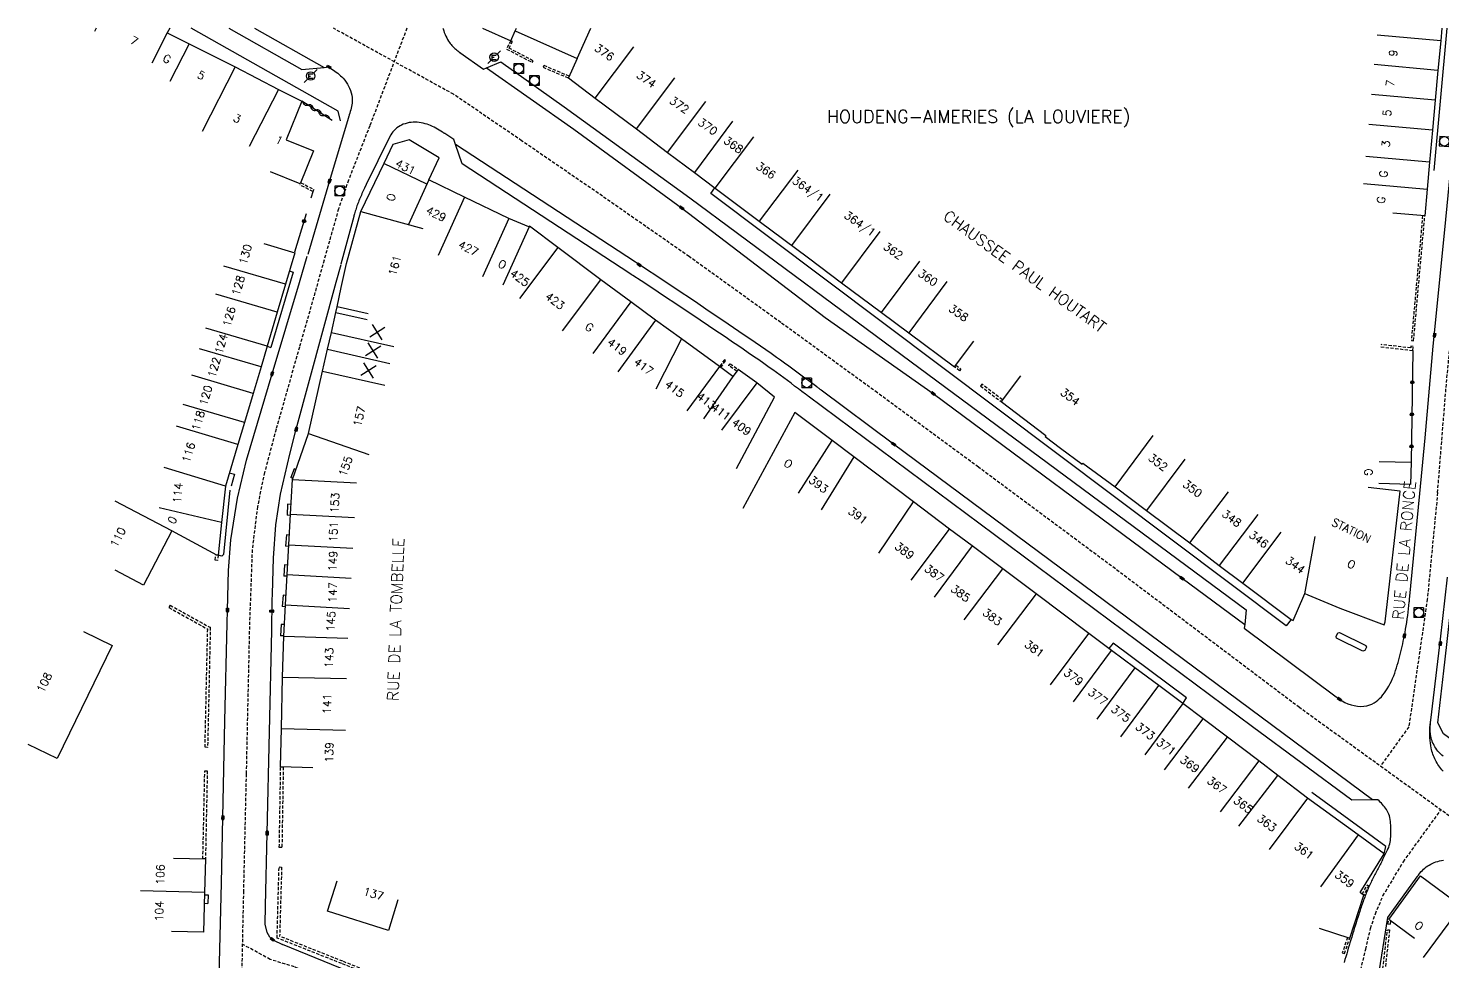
# Model space of a CAD drawing. Header units: millimetres. Extents: x 119599 to 135000, y 124063 to 131000.
# Drawn here: x 134511.5 to 134732.4, y 130854.1 to 131000 of the extents above; entities that cross this region are included whole.
import ezdxf
from ezdxf.enums import TextEntityAlignment as Align

# ---------------------------------------------------------------- set-up
doc = ezdxf.new("R2010")
doc.units = ezdxf.units.MM
doc.linetypes.add('DASHED', pattern=[0.75, 0.5, -0.25])
doc.layers.get('0').update_dxf_attribs({"linetype": 'CONTINUOUS'})
for name, color, linetype in [('W0001', 6, 'DASHED'), ('W0008', 7, 'CONTINUOUS'), ('W0100', 7, 'CONTINUOUS'), ('W0105', 7, 'CONTINUOUS'), ('W0112', 1, 'DASHED'), ('W0310', 3, 'CONTINUOUS'), ('W0322', 7, 'CONTINUOUS'), ('W0400', 7, 'CONTINUOUS'), ('W0420', 7, 'CONTINUOUS'), ('W0471', 7, 'CONTINUOUS'), ('W0980', 7, 'CONTINUOUS'), ('W0984', 7, 'CONTINUOUS'), ('W0989', 7, 'CONTINUOUS'), ('W0991', 7, 'CONTINUOUS'), ('W1102', 7, 'CONTINUOUS')]:
    doc.layers.add(name, color=color, linetype=linetype)
doc.styles.get("Standard").update_dxf_attribs({"font": 'romans.shx', "width": 0.85})

# ---------------------------------------------------------------- blocks, each defined once
blk = doc.blocks.new('T420')
for p, q in [((0.75, 0.75), (-0.75, 0.75)), ((-0.75, 0.75), (-0.75, -0.75)), ((0.75, 0.75), (0.75, -0.75)), ((0.75, -0.75), (-0.75, -0.75))]:
    blk.add_line(p, q)
blk.add_ellipse((0, 0), major_axis=(-0.53, 0.53), ratio=1, start_param=3.926991, end_param=10.210176)
blk = doc.blocks.new('T400')
for p, q in [((-0.15, 0.3), (0.15, 0.3)), ((-0.15, -0.25), (-0.15, 0.3)), ((-0.15, 0.15), (0.15, 0.15)), ((-0.15, 0), (0.15, 0)), ((0.15, 0.3), (0.15, -0.25)), ((-0.15, -0.15), (0.15, -0.15)), ((-0.15, -0.25), (-0.15, -0.3)), ((-0.15, -0.3), (0.15, -0.3)), ((0.15, -0.3), (0.15, -0.25))]:
    blk.add_line(p, q)
blk = doc.blocks.new('t322o')
at = {"color": 0, "linetype": 'Continuous'}
for radius in [0.25, 0.15]:
    blk.add_circle((0, 0), radius, dxfattribs=at)
blk = doc.blocks.new('T471')
for p, q in [((-0.333334, 0.333334), (-0.333334, -0.333334)), ((-0.333334, 0.333334), (0.333334, 0.333334)), ((-0.333334, 0), (0, 0)), ((0.500001, 0.500001), (1.000002, 1.000002)), ((-0.500001, -0.500001), (-1.000002, -1.000002)), ((-0.333334, -0.333334), (0.333334, -0.333334))]:
    blk.add_line(p, q)
blk.add_ellipse((0, 0), major_axis=(0.471405, 0.471405), ratio=1, start_param=5.4977871438, end_param=11.780972451)
blk = doc.blocks.new('t310o')
at = {"color": 0, "linetype": 'Continuous'}
for centre, start, end in [((-0.5, 0.38), 216.8699, 323.1304), ((0.5, -0.37), 36.8699, 143.1303)]:
    blk.add_arc(centre, 0.625, start, end, dxfattribs=at)
blk = doc.blocks.new('t991o')
at = {"color": 0, "linetype": 'Continuous'}
for p, q in [((-1, 1), (1, -1)), ((-1, -1), (1, 1))]:
    blk.add_line(p, q, dxfattribs=at)

msp = doc.modelspace()

# ---------------------------------------------------------------- linework, layer by layer
at = {"layer": 'W0001'}
for points in [[(134570.62, 131000), (134564.83, 130984.77), (134561.5, 130976.27), (134559.95, 130971.77), (134557.66, 130963.71)], [(134875.41, 130770.82), (134869.25, 130775.41), (134815.66, 130815.5), (134770.69, 130848.74), (134740.11, 130872.06), (134710.02, 130893.85), (134681.28, 130915.52), (134659.89, 130931.41), (134644.11, 130943.03), (134629.02, 130954.02), (134614.69, 130964.33), (134600.53, 130974.2), (134588.55, 130982.42), (134577.92, 130989.68), (134559.15, 131000)], [(134557.7, 130963.74), (134553.84, 130950.18), (134550.19, 130937.33), (134548.4, 130930.59), (134547.28, 130925.25), (134546.46, 130918.51), (134546.03, 130906.52), (134545.52, 130883.48), (134545.1, 130865.18), (134544.74, 130848.57)], [(134731.61, 130927.43), (134730, 130910.8), (134727.11, 130890.82), (134722.67, 130884.69)], [(134719.45, 130852.12), (134720.38, 130856.09), (134721.14, 130859.34), (134721.89, 130861.6), (134723.08, 130864.42), (134726.27, 130869.74), (134732.13, 130877.84)], [(134712.06, 130788.62), (134707.9, 130789.67), (134706.07, 130790.02), (134703.61, 130790.91), (134692.37, 130795.53), (134676.29, 130802.2), (134655.49, 130810.85), (134625.38, 130823.32), (134608.76, 130830.25), (134585.55, 130839.9), (134569.9, 130846.4), (134557.8, 130851.39), (134553.08, 130853.31), (134549.27, 130854.48), (134544.92, 130856.87)]]:
    msp.add_lwpolyline(points, dxfattribs=at)
at = {"layer": 'W0001', "flags": 128}
msp.add_lwpolyline([(134731.61, 130927.43), (134732.91, 130943.59), (134738.23, 131000)], dxfattribs=at)
at = {"layer": 'W0008'}
for points in [[(134560.27, 130985.55), (134559.91, 130987.07), (134536.91, 131000)], [(134542.79, 131000), (134554.2, 130993.56), (134557.69, 130993.88)], [(134546.84, 131000), (134557.69, 130993.88), (134558.44, 130993.95), (134558.67, 130993.79), (134558.91, 130993.63), (134559.14, 130993.47), (134559.38, 130993.3), (134559.59, 130993.13), (134559.83, 130992.96), (134560.05, 130992.77), (134560.25, 130992.59), (134560.45, 130992.39), (134560.66, 130992.18), (134560.91, 130991.9), (134561.13, 130991.59), (134561.33, 130991.28), (134561.52, 130990.95), (134561.67, 130990.62), (134561.81, 130990.27), (134561.94, 130989.91), (134562.02, 130989.55), (134562.06, 130989.2), (134562.09, 130988.84), (134562.09, 130988.57), (134562.06, 130988.31), (134562.03, 130988.05), (134561.98, 130987.79), (134561.92, 130987.52), (134561.86, 130987.27), (134561.78, 130987.01), (134561.7, 130986.75), (134561.63, 130986.49), (134561.56, 130986.23), (134561.55, 130986.2), (134561.53, 130986.16), (134561.52, 130986.13), (134561.52, 130986.09), (134561.5, 130986.06), (134561.48, 130986.02), (134561.48, 130985.99), (134561.47, 130985.95), (134561.47, 130985.92), (134561.45, 130985.88), (134558.55, 130976.15), (134555.13, 130964.67)], [(134576.26, 131000), (134576.28, 130999.92), (134576.38, 130999.62), (134576.47, 130999.34), (134576.58, 130999.05), (134576.7, 130998.77), (134576.84, 130998.5), (134576.98, 130998.23), (134577.14, 130997.98), (134577.27, 130997.8), (134577.39, 130997.63), (134577.52, 130997.47), (134577.66, 130997.3), (134577.8, 130997.15), (134577.94, 130997), (134578.09, 130996.85), (134578.25, 130996.72), (134578.41, 130996.58), (134578.58, 130996.45), (134578.61, 130996.43), (134578.64, 130996.41), (134578.67, 130996.38), (134578.7, 130996.36), (134578.73, 130996.34), (134578.77, 130996.31), (134578.8, 130996.29), (134578.84, 130996.27), (134578.88, 130996.24), (134578.91, 130996.22), (134578.91, 130996.22), (134582.58, 130993.63), (134583.05, 130993.81), (134596.69, 130984.24), (134613.53, 130971.92), (134635.95, 130954.81), (134652.83, 130942.91), (134691.69, 130914.06), (134701.48, 130906.84), (134701.42, 130906.23), (134715.77, 130895.52), (134715.81, 130895.48), (134715.86, 130895.45), (134715.92, 130895.41), (134715.97, 130895.37), (134716.02, 130895.33), (134716.06, 130895.29), (134716.13, 130895.25), (134716.17, 130895.22), (134716.22, 130895.18), (134716.28, 130895.14), (134716.28, 130895.14), (134716.69, 130894.88), (134717.14, 130894.64), (134717.61, 130894.44), (134718.09, 130894.27), (134718.59, 130894.15), (134719.09, 130894.06), (134719.59, 130894.03), (134720.08, 130894.05), (134720.56, 130894.12), (134721.03, 130894.25), (134721.36, 130894.39), (134721.69, 130894.57), (134722, 130894.77), (134722.28, 130895.01), (134722.56, 130895.27), (134722.83, 130895.54), (134723.08, 130895.84), (134723.33, 130896.14), (134723.55, 130896.46), (134723.75, 130896.78), (134723.98, 130897.18), (134724.2, 130897.58), (134724.39, 130897.98), (134724.58, 130898.39), (134724.75, 130898.8), (134724.91, 130899.22), (134725.05, 130899.63), (134725.19, 130900.05), (134725.31, 130900.48), (134725.44, 130900.91), (134725.44, 130900.91), (134725.55, 130901.31), (134725.66, 130901.73), (134725.77, 130902.14), (134725.88, 130902.56), (134725.97, 130902.98), (134726.06, 130903.39), (134726.16, 130903.81), (134726.25, 130904.23), (134726.33, 130904.66), (134726.42, 130905.07), (134726.52, 130905.59), (134726.61, 130906.12), (134726.7, 130906.64), (134726.78, 130907.16), (134726.86, 130907.69), (134726.94, 130908.21), (134727.02, 130908.73), (134727.08, 130909.26), (134727.14, 130909.79), (134727.19, 130910.31), (134727.19, 130910.36), (134727.2, 130910.4), (134727.2, 130910.45), (134727.2, 130910.49), (134727.2, 130910.53), (134727.22, 130910.58), (134727.22, 130910.62), (134727.22, 130910.66), (134727.23, 130910.71), (134727.23, 130910.75), (134728.84, 130927.32)], [(134728.84, 130927.32), (134729.67, 130935.98), (134730.93, 130950.3), (134732.72, 130968.49), (134735.33, 130995.35), (134735.75, 131000)], [(134583.05, 130993.81), (134585.28, 130994.73), (134595.2, 130987.71), (134614.8, 130973.48), (134637.16, 130956.96), (134701.7, 130909.1), (134701.48, 130906.84)], [(134723.02, 130870.06), (134723.78, 130871.59), (134723.78, 130871.59), (134723.78, 130871.61), (134723.8, 130871.62), (134723.8, 130871.64), (134723.81, 130871.66), (134723.81, 130871.66), (134723.83, 130871.68), (134723.83, 130871.7), (134723.84, 130871.71), (134723.84, 130871.73), (134723.86, 130871.74), (134723.86, 130871.74), (134723.97, 130872), (134724.06, 130872.27), (134724.14, 130872.53), (134724.19, 130872.8), (134724.23, 130873.09), (134724.27, 130873.37), (134724.3, 130873.66), (134724.31, 130873.95), (134724.31, 130874.23), (134724.33, 130874.53), (134724.33, 130874.84), (134724.31, 130875.15), (134724.31, 130875.45), (134724.28, 130875.77), (134724.25, 130876.06), (134724.2, 130876.36), (134724.16, 130876.65), (134724.08, 130876.94), (134723.98, 130877.21), (134723.86, 130877.48), (134723.75, 130877.7), (134723.63, 130877.91), (134723.48, 130878.11), (134723.33, 130878.31), (134723.17, 130878.5), (134723, 130878.7), (134722.83, 130878.88), (134722.64, 130879.07), (134722.47, 130879.25), (134722.28, 130879.44), (134721.42, 130879.42), (134646.64, 130935.02), (134635.34, 130943.44), (134635.27, 130943.49), (134635.2, 130943.54), (134635.13, 130943.59), (134635.06, 130943.64), (134635, 130943.7), (134634.92, 130943.74), (134634.86, 130943.8), (134634.8, 130943.84), (134634.72, 130943.9), (134634.66, 130943.95), (134634.66, 130943.95), (134634.03, 130944.41), (134633.41, 130944.88), (134632.78, 130945.34), (134632.14, 130945.8), (134631.52, 130946.27), (134630.89, 130946.73), (134630.27, 130947.2), (134629.63, 130947.66), (134629, 130948.11), (134628.36, 130948.56), (134627.53, 130949.16), (134626.69, 130949.74), (134625.86, 130950.32), (134625.02, 130950.91), (134624.17, 130951.48), (134623.33, 130952.05), (134622.48, 130952.62), (134621.64, 130953.2), (134620.8, 130953.77), (134619.95, 130954.34), (134618.64, 130955.22), (134617.34, 130956.09), (134616.05, 130956.98), (134614.75, 130957.85), (134613.44, 130958.73), (134612.14, 130959.59), (134610.83, 130960.47), (134609.53, 130961.34), (134608.22, 130962.2), (134606.91, 130963.06), (134606.86, 130963.1), (134606.8, 130963.13), (134606.75, 130963.17), (134606.69, 130963.21), (134606.63, 130963.25), (134606.58, 130963.28), (134606.52, 130963.32), (134606.47, 130963.36), (134606.41, 130963.39), (134606.34, 130963.43), (134578.23, 130981.82), (134577.94, 130982.63), (134576.55, 130983.54), (134576.52, 130983.56), (134576.47, 130983.59), (134576.44, 130983.61), (134576.41, 130983.63), (134576.36, 130983.66), (134576.33, 130983.68), (134576.3, 130983.7), (134576.25, 130983.73), (134576.22, 130983.76), (134576.17, 130983.78), (134576.17, 130983.78), (134575.92, 130983.94), (134575.67, 130984.09), (134575.41, 130984.25), (134575.14, 130984.39), (134574.88, 130984.53), (134574.61, 130984.66), (134574.33, 130984.79), (134574.05, 130984.9), (134573.77, 130985), (134573.48, 130985.09), (134573.17, 130985.16), (134572.86, 130985.23), (134572.55, 130985.28), (134572.23, 130985.31), (134571.92, 130985.32), (134571.59, 130985.32), (134571.28, 130985.29), (134570.97, 130985.25), (134570.66, 130985.18), (134570.34, 130985.09), (134570.34, 130985.09), (134570.06, 130984.99), (134569.8, 130984.88), (134569.55, 130984.74), (134569.3, 130984.59), (134569.05, 130984.42), (134568.83, 130984.24), (134568.63, 130984.04), (134568.42, 130983.83), (134568.25, 130983.6), (134568.11, 130983.36), (134568.09, 130983.32), (134568.06, 130983.28), (134568.05, 130983.24), (134568.03, 130983.2), (134568, 130983.16), (134567.98, 130983.12), (134567.97, 130983.08), (134567.95, 130983.04), (134567.92, 130983), (134567.91, 130982.96), (134564.27, 130975.57), (134564.25, 130975.54), (134564.23, 130975.51), (134564.22, 130975.48), (134564.2, 130975.45), (134564.19, 130975.41), (134564.17, 130975.38), (134564.16, 130975.34), (134564.14, 130975.31), (134564.13, 130975.28), (134564.11, 130975.25), (134564.11, 130975.25), (134564, 130975.03), (134563.91, 130974.81), (134563.8, 130974.59), (134563.7, 130974.38), (134563.61, 130974.16), (134563.52, 130973.94), (134563.42, 130973.72), (134563.33, 130973.49), (134563.23, 130973.27), (134563.14, 130973.05), (134563.14, 130973.05), (134563.06, 130972.84), (134562.98, 130972.64), (134562.91, 130972.44), (134562.83, 130972.23), (134562.77, 130972.02), (134562.69, 130971.82), (134562.63, 130971.61), (134562.56, 130971.41), (134562.5, 130971.2), (134562.44, 130970.98), (134562.42, 130970.95), (134562.41, 130970.91), (134562.41, 130970.88), (134562.39, 130970.84), (134562.38, 130970.8), (134562.38, 130970.77), (134562.36, 130970.73), (134562.36, 130970.69), (134562.34, 130970.65), (134562.33, 130970.61), (134560.3, 130963.13)], [(134721.42, 130879.42), (134718.2, 130879.36), (134702.69, 130890.85), (134633.3, 130942.53), (134633.25, 130942.56), (134633.22, 130942.59), (134633.17, 130942.62), (134633.14, 130942.66), (134633.09, 130942.69), (134633.05, 130942.71), (134633.02, 130942.74), (134632.97, 130942.77), (134632.94, 130942.8), (134632.89, 130942.84), (134632.89, 130942.84), (134632.33, 130943.26), (134631.77, 130943.67), (134631.19, 130944.09), (134630.63, 130944.52), (134630.06, 130944.94), (134629.48, 130945.35), (134628.92, 130945.77), (134628.34, 130946.19), (134627.78, 130946.6), (134627.2, 130947.01), (134626.39, 130947.59), (134625.58, 130948.16), (134624.77, 130948.73), (134623.95, 130949.29), (134623.14, 130949.85), (134622.33, 130950.41), (134621.5, 130950.97), (134620.69, 130951.52), (134619.86, 130952.08), (134619.03, 130952.63), (134617.73, 130953.52), (134616.42, 130954.4), (134615.11, 130955.27), (134613.8, 130956.15), (134612.5, 130957.02), (134611.19, 130957.9), (134609.88, 130958.77), (134608.55, 130959.64), (134607.23, 130960.51), (134605.92, 130961.37), (134605.88, 130961.4), (134605.83, 130961.43), (134605.78, 130961.46), (134605.73, 130961.49), (134605.69, 130961.52), (134605.64, 130961.55), (134605.59, 130961.59), (134605.55, 130961.62), (134605.5, 130961.64), (134605.45, 130961.67), (134579.28, 130978.81), (134578.23, 130981.82)], [(134708.75, 130907.59), (134707.94, 130906.61), (134618.08, 130974.19), (134618.73, 130975.06)], [(134539.92, 130790.88), (134540.39, 130811.69), (134540.89, 130832.62), (134541.26, 130849.85), (134541.66, 130866.4), (134541.9, 130876.65), (134542.19, 130891.77), (134542.56, 130907), (134542.61, 130909.09), (134542.78, 130915.24), (134543.15, 130920.07), (134544.16, 130926.59), (134545.57, 130932.48), (134549.58, 130946.01), (134553.83, 130960.26), (134555.06, 130964.38)], [(134551.23, 130856.79), (134549.84, 130857.42), (134549.6, 130857.62), (134549.24, 130857.95), (134548.79, 130858.7), (134548.51, 130859.97), (134548.52, 130862.86), (134548.8, 130874.21), (134549.51, 130905.89), (134549.57, 130910.6), (134549.61, 130911.62), (134549.79, 130917.21), (134550.18, 130922.38), (134550.9, 130927.21), (134552.32, 130933.45), (134553.35, 130937.33), (134559.58, 130960.34), (134560.34, 130963.1)], [(134732.47, 130883.9), (134732.28, 130884.09), (134732.11, 130884.3), (134731.95, 130884.51), (134731.8, 130884.73), (134731.66, 130884.95), (134731.52, 130885.17), (134731.52, 130885.17), (134731.39, 130885.39), (134731.27, 130885.62), (134731.16, 130885.84), (134731.06, 130886.07), (134730.97, 130886.3), (134730.89, 130886.55), (134730.81, 130886.78), (134730.73, 130887.02), (134730.67, 130887.27), (134730.61, 130887.52), (134730.55, 130887.91), (134730.48, 130888.3), (134730.44, 130888.7), (134730.41, 130889.11), (134730.39, 130889.51), (134730.39, 130889.91), (134730.41, 130890.31), (134730.42, 130890.72), (134730.45, 130891.12), (134730.5, 130891.52), (134730.5, 130891.52), (134730.5, 130891.55), (134730.52, 130891.59), (134730.52, 130891.62), (134730.52, 130891.66), (134730.52, 130891.7), (134730.53, 130891.73), (134730.53, 130891.77), (134730.53, 130891.8), (134730.55, 130891.84), (134730.55, 130891.88), (134732.09, 130904.55), (134733.16, 130914.2)], [(134719.92, 130902.66), (134715.81, 130904.7), (134715.77, 130904.96), (134716.02, 130905.51), (134716.27, 130905.6), (134720.41, 130903.56), (134720.52, 130903.28), (134720.23, 130902.74), (134719.92, 130902.66)], [(134691.83, 130894.48), (134692.39, 130895.36), (134680.94, 130903.93), (134680.28, 130903.06)], [(134732.47, 130886.23), (134732.25, 130886.42), (134732.05, 130886.62), (134731.86, 130886.82), (134731.67, 130887.03), (134731.48, 130887.26), (134731.33, 130887.48), (134731.33, 130887.48), (134731.19, 130887.7), (134731.06, 130887.92), (134730.95, 130888.15), (134730.84, 130888.38), (134730.77, 130888.62), (134730.67, 130888.87), (134730.61, 130889.11), (134730.56, 130889.36), (134730.52, 130889.61), (134730.48, 130889.86), (134730.47, 130890.03), (134730.47, 130890.2), (134730.45, 130890.36), (134730.45, 130890.52), (134730.45, 130890.69), (134730.47, 130890.85), (134730.47, 130891.02), (134730.48, 130891.19), (134730.48, 130891.35), (134730.5, 130891.52)], [(134723.28, 130870.97), (134723.53, 130872.11), (134711.95, 130880.55)], [(134723.02, 130870.06), (134722.94, 130869.91), (134722.92, 130869.89), (134722.83, 130869.7), (134722.72, 130869.49), (134722.63, 130869.3), (134722.52, 130869.1), (134722.42, 130868.91), (134722.31, 130868.71), (134722.22, 130868.52), (134722.11, 130868.32), (134722.02, 130868.12), (134721.91, 130867.92), (134721.81, 130867.73), (134721.7, 130867.53), (134721.61, 130867.34), (134721.5, 130867.13), (134721.41, 130866.94), (134721.31, 130866.74), (134721.22, 130866.54), (134721.13, 130866.34), (134721.03, 130866.14), (134720.94, 130865.94), (134720.84, 130865.73), (134720.75, 130865.51), (134720.66, 130865.29), (134720.56, 130865.07), (134720.47, 130864.85), (134720.39, 130864.63), (134720.3, 130864.41), (134720.22, 130864.19), (134720.14, 130863.97), (134720.05, 130863.74), (134719.97, 130863.52), (134719.89, 130863.3), (134719.81, 130863.08), (134719.73, 130862.85), (134719.66, 130862.63), (134719.59, 130862.41), (134719.52, 130862.18), (134719.44, 130861.95), (134719.36, 130861.73), (134719.3, 130861.51), (134719.14, 130861.06), (134719, 130860.62), (134718.88, 130860.19), (134718.73, 130859.75), (134718.59, 130859.3), (134718.45, 130858.87), (134718.33, 130858.42), (134718.19, 130857.98), (134718.06, 130857.54), (134717.92, 130857.1), (134717.8, 130856.66), (134717.66, 130856.22), (134717.53, 130855.77), (134717.41, 130855.34), (134717.27, 130854.89), (134717.14, 130854.45), (134717.02, 130854.01)], [(134722.35, 130851.53), (134723.84, 130861.01), (134728.42, 130867.4), (134728.45, 130867.44), (134728.47, 130867.48), (134728.5, 130867.52), (134728.53, 130867.55), (134728.55, 130867.59), (134728.58, 130867.62), (134728.61, 130867.66), (134728.64, 130867.7), (134728.66, 130867.73), (134728.69, 130867.77), (134728.69, 130867.77), (134728.86, 130867.98), (134729.03, 130868.2), (134729.23, 130868.39), (134729.42, 130868.58), (134729.63, 130868.76), (134729.84, 130868.93), (134730.06, 130869.09), (134730.3, 130869.23), (134730.53, 130869.37), (134730.78, 130869.49), (134731.06, 130869.62), (134731.34, 130869.72), (134731.63, 130869.81), (134731.92, 130869.88), (134732.22, 130869.95), (134732.52, 130869.98)], [(134562.8, 130852.07), (134551.21, 130856.81)]]:
    msp.add_lwpolyline(points, dxfattribs=at)
at = {"layer": 'W0008', "flags": 128}
msp.add_lwpolyline([(134733.03, 131000), (134731.03, 130977.78)], dxfattribs=at)
at = {"layer": 'W0100'}
for points in [[(134522.08, 131000), (134521.81, 130999.48)], [(134533.58, 131000), (134533.2, 130999.28), (134536.63, 130997.55), (134543.78, 130993.95), (134550.58, 130990.43), (134554.22, 130988.62), (134551.79, 130982.55), (134556.03, 130980.86), (134553.98, 130975.7), (134549.33, 130977.55)], [(134582.41, 131000), (134586.84, 130998.06), (134587.55, 130999.62), (134597.23, 130995.27), (134595.86, 130992.23), (134600.05, 130989.09), (134606.47, 130984.29), (134611.33, 130980.58), (134615.53, 130977.47), (134618.8, 130975.02), (134625.67, 130969.85), (134633.33, 130964.11), (134638.52, 130960.23), (134644.78, 130955.57), (134649.02, 130952.42), (134656.17, 130947.09), (134659.16, 130951.09)], [(134622.12, 130931.18), (134628.02, 130942.37), (134625.27, 130944.57), (134622.36, 130946.7), (134621.56, 130945.59), (134619.47, 130947.13), (134613.5, 130951.45), (134609.48, 130954.36), (134605.61, 130957.23), (134600.92, 130960.7), (134594.2, 130965.75), (134589.78, 130969.1), (134589.69, 130968.96), (134586.56, 130970.27), (134579.64, 130973.62), (134574.03, 130976.34), (134575.69, 130979.77), (134570.97, 130982.56), (134568.45, 130981.85), (134567.05, 130978.86), (134563.39, 130971.33)], [(134564.59, 130955.37), (134559.71, 130956.45), (134560.38, 130959.49), (134561.21, 130963.23), (134563.45, 130971.37)], [(134548.3, 130966.34), (134553.1, 130964.93), (134551.64, 130959.99), (134550.34, 130955.62), (134548.79, 130950.32), (134547.84, 130947.09), (134546.59, 130942.92), (134545.26, 130938.4), (134544.21, 130934.93), (134542.27, 130928.46), (134541.67, 130922.79), (134541.15, 130917.66), (134540.94, 130917.67), (134533.91, 130921.46), (134529.49, 130912.99), (134525.06, 130915.3)], [(134555.91, 130884.45), (134550.91, 130884.56), (134551.04, 130890.55), (134551.21, 130898.59), (134551.41, 130904.99), (134551.67, 130909.88), (134551.94, 130914.62), (134552.2, 130919.29), (134552.46, 130924.06), (134552.75, 130929.51), (134555.26, 130936.68), (134557.42, 130946.4), (134558.23, 130949.85), (134558.83, 130952.48), (134559.52, 130955.6), (134564.4, 130954.51)], [(134666.44, 130945.66), (134663.42, 130941.66), (134670.44, 130936.36), (134670.3, 130936.19), (134672.69, 130934.38), (134676.08, 130931.9), (134676.2, 130932.05), (134681.23, 130928.34), (134686.13, 130924.66), (134692.89, 130919.59), (134697.47, 130916.06), (134701.19, 130913.27), (134708.75, 130907.59), (134709.06, 130907.44), (134710.72, 130911.28), (134710.86, 130911.65), (134711.34, 130911.45), (134716.33, 130909.38), (134723.25, 130906.77), (134723.42, 130907.23), (134725.75, 130927.68), (134720.78, 130928.25)], [(134713.13, 130859.37), (134717.88, 130857.79), (134720.11, 130864.53), (134719.83, 130864.7), (134719.5, 130864.92), (134723.27, 130870.97), (134719.2, 130873.94), (134711.31, 130879.68), (134706.67, 130883.25), (134703.69, 130885.52), (134698.78, 130889.2), (134695.02, 130892.09), (134691.83, 130894.48), (134688.05, 130897.29), (134684.34, 130900.04), (134680.7, 130902.74), (134677.13, 130905.41), (134668.91, 130911.62), (134663.69, 130915.54), (134658.94, 130919.11), (134655.39, 130921.73), (134649.77, 130926.02), (134640.45, 130933.05), (134637.03, 130935.59), (134631.23, 130939.94), (134623.09, 130924.96)], [(134755.59, 130901.48), (134760.47, 130900.32), (134754.53, 130875.21), (134752.47, 130874.8), (134749.27, 130877.27), (134745.84, 130879.77), (134742.05, 130882.61), (134737.28, 130886.26), (134732.52, 130889.76), (134731.66, 130891.46), (134732.61, 130899.59), (134733.06, 130903.7), (134734.16, 130913.49), (134734.81, 130919.76), (134735.34, 130924.35), (134740.31, 130923.77)], [(134520.1, 130905.71), (134524.59, 130903.52), (134515.99, 130885.87), (134511.49, 130888.06)], [(134534.17, 130870.32), (134539.17, 130870.18), (134539.02, 130864.93), (134538.86, 130858.74), (134533.86, 130858.87)], [(134728, 130857.77), (134723.97, 130860.72), (134728.95, 130867.53), (134735.34, 130862.81), (134747.28, 130854.02), (134752.2, 130850.5), (134755.09, 130848.35), (134760.11, 130844.7), (134765.73, 130840.7), (134769.77, 130837.81), (134776.59, 130832.93), (134773.69, 130828.86)], [(134569.23, 130863.78), (134567.73, 130859.01), (134558.23, 130862), (134559.74, 130866.77)]]:
    msp.add_lwpolyline(points, dxfattribs=at)
at = {"layer": 'W0100', "flags": 128}
for points in [[(134732.27, 131000), (134732.11, 130998.05), (134731.66, 130993.38), (134731.24, 130988.77), (134730.83, 130984.08), (134730.37, 130979.06), (134729.98, 130974.84), (134729.62, 130970.7), (134724.64, 130971.13)], [(134722.5, 130932.3), (134727.5, 130932.17), (134727.4, 130928.7), (134722.41, 130928.84)]]:
    msp.add_lwpolyline(points, dxfattribs=at)
at = {"layer": 'W0105'}
for p, q in [((134552.88, 130961.88), (134549.38, 130950.13)), ((134552.25, 130962.07), (134552.88, 130961.88)), ((134559.52, 130955.6), (134559.71, 130956.45)), ((134548.79, 130950.3), (134549.38, 130950.13)), ((134542.89, 130930.55), (134543.72, 130930.31)), ((134543.72, 130930.31), (134543.16, 130928.45)), ((134553, 130931.16), (134552.48, 130929.79)), ((134552.8, 130929.66), (134552.48, 130929.79)), ((134553.29, 130931.05), (134553, 130931.16)), ((134552, 130925.62), (134551.93, 130923.89)), ((134552.54, 130925.6), (134552, 130925.62)), ((134552.45, 130923.87), (134551.93, 130923.89)), ((134551.8, 130920.82), (134551.65, 130919.09)), ((134552.28, 130920.78), (134551.8, 130920.82)), ((134552.19, 130919.04), (134551.65, 130919.09)), ((134541.7, 130917.49), (134541.15, 130917.66)), ((134551.51, 130916.14), (134551.42, 130914.4)), ((134552.03, 130916.11), (134551.51, 130916.14)), ((134551.93, 130914.37), (134551.42, 130914.4)), ((134551.28, 130911.39), (134551.13, 130909.65)), ((134551.76, 130911.35), (134551.28, 130911.39)), ((134551.66, 130909.6), (134551.13, 130909.65)), ((134550.97, 130906.83), (134550.9, 130905.05)), ((134551.42, 130905.03), (134550.9, 130905.05)), ((134551.51, 130906.81), (134550.97, 130906.83)), ((134538.98, 130863.25), (134539.52, 130863.24)), ((134539.01, 130864.58), (134539.57, 130864.57)), ((134539.57, 130864.57), (134539.52, 130863.24))]:
    msp.add_line(p, q, dxfattribs=at)
msp.add_lwpolyline([(134542.98, 130927.82), (134542, 130917.77), (134541.7, 130917.49)], dxfattribs=at)
at = {"layer": 'W0112'}
for p, q in [((134541.06, 130916.85), (134540.66, 130916.9)), ((134541.16, 130917.67), (134541.06, 130916.85)), ((134533.65, 130909.82), (134533.46, 130909.47)), ((134533.46, 130909.47), (134539.51, 130906.11)), ((134539.92, 130906.41), (134539.5, 130887.62)), ((134539.45, 130883.96), (134539.16, 130870.18)), ((134550.7, 130871.99), (134550.91, 130884.56)), ((134550.91, 130884.56), (134551.31, 130884.55)), ((134539.16, 130870.18), (134538.76, 130870.19)), ((134550.35, 130857.81), (134550.66, 130868.93)), ((134550.66, 130868.93), (134551.06, 130868.92)), ((134551.06, 130868.92), (134550.75, 130858.11))]:
    msp.add_line(p, q, dxfattribs=at)
for points in [[(134586.84, 130998.06), (134586.2, 130996.75), (134590.2, 130994.66), (134590.34, 130994.92), (134586.61, 130996.88), (134587.11, 130997.93), (134586.84, 130998.06)], [(134595.98, 130992.51), (134592, 130994.19), (134591.89, 130993.91), (134595.86, 130992.23)], [(134554.06, 130975.86), (134556.11, 130974.8), (134555.95, 130974.48), (134553.89, 130975.55)], [(134729.27, 130970.73), (134727.51, 130951.19), (134727.86, 130951.16), (134729.62, 130970.7)], [(134722.76, 130950.21), (134727.73, 130949.66), (134727.8, 130950.29), (134727.45, 130950.33), (134727.42, 130950.05), (134722.8, 130950.56)], [(134619.66, 130947), (134620.44, 130948.08), (134620.23, 130948.21), (134619.47, 130947.13)], [(134622.16, 130946.41), (134620.91, 130947.28), (134621.11, 130947.57), (134622.36, 130946.7)], [(134656.39, 130947.36), (134657.16, 130946.75), (134656.94, 130946.48), (134656.17, 130947.09)], [(134663.63, 130941.94), (134660.44, 130944.37), (134660.23, 130944.09), (134663.42, 130941.66)], [(134540.66, 130916.9), (134540.76, 130917.72), (134541.16, 130917.67)], [(134533.65, 130909.82), (134539.75, 130906.44), (134539.92, 130906.41)], [(134539.5, 130887.62), (134539.1, 130887.63), (134539.51, 130906.07)], [(134538.76, 130870.19), (134539.06, 130883.97), (134539.45, 130883.96)], [(134551.31, 130884.55), (134551.11, 130871.99), (134550.7, 130871.99)], [(134719.83, 130864.7), (134720.61, 130866.12), (134720.83, 130866.01), (134720.11, 130864.53)], [(134724.28, 130860.48), (134724.2, 130859.92), (134723.86, 130859.98), (134723.97, 130860.72)], [(134723.77, 130859.12), (134724.11, 130859.09), (134723.23, 130851.48), (134722.89, 130851.52), (134723.77, 130859.12)], [(134591.44, 130844.92), (134590.21, 130842.01), (134582.03, 130845.23), (134571.45, 130849.4), (134560.45, 130853.83), (134550.38, 130857.83)], [(134591.07, 130845.07), (134590, 130842.52), (134582.18, 130845.6), (134571.6, 130849.77), (134560.6, 130854.2), (134550.75, 130858.11)], [(134717.53, 130857.9), (134716.73, 130855.52), (134717.06, 130855.41), (134717.88, 130857.79)]]:
    msp.add_lwpolyline(points, dxfattribs=at)
at = {"layer": 'W0310'}
msp.add_lwpolyline([(134558.97, 130985.58), (134554.22, 130988.62)], dxfattribs=at)
at = {"layer": 'W0322'}
for points in [[(134555.67, 130973.48), (134556.03, 130974.64)], [(134553.13, 130965.08), (134554.92, 130971.05)], [(134727.73, 130949.66), (134727.5, 130932.17)]]:
    msp.add_lwpolyline(points, dxfattribs=at)
at = {"layer": 'W1102'}
for p, q in [((134636.68, 130974.06), (134630.71, 130966.07)), ((134563.45, 130971.37), (134573.09, 130968.71)), ((134551.64, 130959.99), (134542.05, 130962.82)), ((134550.34, 130955.62), (134540.76, 130958.46)), ((134548.79, 130950.32), (134539.2, 130953.13)), ((134558.83, 130952.48), (134568.58, 130950.27)), ((134547.84, 130947.09), (134538.25, 130949.92)), ((134558.23, 130949.85), (134567.97, 130947.59)), ((134546.59, 130942.92), (134537.01, 130945.8)), ((134557.42, 130946.4), (134567.19, 130944.22)), ((134545.26, 130938.4), (134535.66, 130941.21)), ((134544.21, 130934.93), (134534.64, 130937.82)), ((134555.26, 130936.68), (134564.7, 130933.38)), ((134542.27, 130928.46), (134532.69, 130931.34)), ((134552.75, 130929.51), (134562.74, 130928.97)), ((134533.91, 130921.46), (134525.04, 130926.08)), ((134541.67, 130922.79), (134531.95, 130925.07)), ((134552.46, 130924.06), (134562.44, 130923.53)), ((134552.2, 130919.29), (134562.19, 130918.74)), ((134551.94, 130914.62), (134561.93, 130914.04)), ((134551.67, 130909.88), (134561.66, 130909.35)), ((134551.41, 130904.99), (134561.41, 130904.68)), ((134551.21, 130898.59), (134561.21, 130898.38)), ((134551.04, 130890.55), (134561.04, 130890.33)), ((134539.02, 130864.93), (134529.02, 130865.21))]:
    msp.add_line(p, q, dxfattribs=at)
for points in [[(134587.55, 130999.62), (134587.72, 131000)], [(134597.23, 130995.27), (134599.36, 131000)], [(134533.2, 130999.28), (134530.79, 130994.53)], [(134536.63, 130997.55), (134533.59, 130991.68)], [(134600.05, 130989.09), (134606.05, 130997.09)], [(134543.78, 130993.95), (134538.64, 130983.87)], [(134606.47, 130984.29), (134612.5, 130992.27)], [(134550.58, 130990.43), (134545.97, 130981.55)], [(134611.33, 130980.58), (134617.34, 130988.57)], [(134621.5, 130985.48), (134615.53, 130977.47)], [(134618.8, 130975.02), (134624.8, 130983.02)], [(134573.72, 130975.66), (134567.05, 130978.86)], [(134631.67, 130977.85), (134625.67, 130969.85)], [(134574.03, 130976.34), (134570.86, 130969.33)], [(134579.64, 130973.62), (134575.53, 130964.51)], [(134586.56, 130970.27), (134582.44, 130961.16)], [(134589.72, 130968.95), (134585.59, 130959.83)], [(134644.48, 130968.24), (134638.52, 130960.23)], [(134594.2, 130965.75), (134588.19, 130957.77)], [(134644.78, 130955.57), (134650.75, 130963.59)], [(134594.94, 130952.7), (134600.92, 130960.7)], [(134654.98, 130960.44), (134649.02, 130952.42)], [(134605.61, 130957.23), (134599.66, 130949.2)], [(134609.48, 130954.36), (134603.58, 130946.3)], [(134613.5, 130951.45), (134609.52, 130943.58)], [(134619.47, 130947.13), (134614.36, 130940.19)], [(134621.56, 130945.59), (134616.96, 130938.94)], [(134625.27, 130944.57), (134619.78, 130937.17)], [(134681.23, 130928.34), (134687.2, 130936.35)], [(134631.79, 130927.36), (134637.03, 130935.59)], [(134640.45, 130933.05), (134635.32, 130924.73)], [(134692.13, 130932.66), (134686.13, 130924.66)], [(134692.89, 130919.59), (134698.94, 130927.55)], [(134644.33, 130917.99), (134649.77, 130926.02)], [(134703.53, 130924.02), (134697.47, 130916.06)], [(134649.39, 130913.73), (134655.39, 130921.73)], [(134701.19, 130913.27), (134707.2, 130921.27)], [(134710.87, 130911.64), (134712.48, 130920.56)], [(134658.94, 130919.11), (134652.97, 130911.09)], [(134657.67, 130907.55), (134663.69, 130915.54)], [(134668.91, 130911.62), (134662.89, 130903.63)], [(134671.13, 130897.41), (134677.13, 130905.41)], [(134674.73, 130894.73), (134680.7, 130902.74)], [(134684.34, 130900.04), (134678.38, 130892.01)], [(134682.11, 130889.25), (134688.05, 130897.29)], [(134691.83, 130894.48), (134685.86, 130886.47)], [(134688.97, 130884.13), (134695.02, 130892.09)], [(134692.73, 130881.23), (134698.78, 130889.2)], [(134703.69, 130885.52), (134697.66, 130877.55)], [(134700.59, 130875.31), (134706.67, 130883.25)], [(134711.31, 130879.68), (134705.31, 130871.67)], [(134719.2, 130873.94), (134713.31, 130865.85)], [(134729.41, 130854.77), (134735.34, 130862.81)]]:
    msp.add_lwpolyline(points, dxfattribs=at)
at = {"layer": 'W1102', "flags": 128}
for points in [[(134732.11, 130998.05), (134722.15, 130998.93)], [(134731.66, 130993.38), (134721.71, 130994.32)], [(134731.24, 130988.77), (134721.28, 130989.67)], [(134730.83, 130984.08), (134720.87, 130984.97)], [(134730.37, 130979.06), (134720.41, 130979.98)], [(134720.02, 130975.73), (134729.98, 130974.84)]]:
    msp.add_lwpolyline(points, dxfattribs=at)

# ---------------------------------------------------------------- block references
at = {"layer": 'W0310', "rotation": 147.3217509892775}
for p in [(134555.18, 130988.01), (134556.44, 130987.2), (134557.71, 130986.39)]:
    msp.add_blockref('t310o', p, dxfattribs=at)
at = {"layer": 'W0322'}
for p, rotation in [((134554.57, 130969.87), 73.24564226957986), ((134727.66, 130944.66), 269.2460564122195), ((134727.6, 130939.66), 269.2460564122195), ((134727.53, 130934.66), 269.2460564122195)]:
    msp.add_blockref('t322o', p, dxfattribs=dict(at, rotation=rotation))
at = {"layer": 'W0400'}
for p, rotation in [((134558.44, 130993.95), 61.20183404845923), ((134558.54, 130976.15), 341.0597917121218), ((134613.53, 130971.92), 235.1013664520554), ((134606.91, 130963.06), 55.10136645209337), ((134731.13, 130952.02), 353.4740761376618), ((134549.58, 130946.01), 343.4781865318013), ((134652.83, 130942.91), 233.6418378202896), ((134553.35, 130937.33), 165.0918876418115), ((134646.65, 130935.01), 53.64183782033376), ((134691.69, 130914.06), 232.9758734039665), ((134542.61, 130909.09), 358.7787410895442), ((134549.54, 130908.9), 90), ((134726.42, 130905.07), 351.7696572005713), ((134732.04, 130903.83), 175.4578115006802), ((134716.28, 130895.14), 234.094011112384), ((134541.9, 130876.65), 358.639971785163), ((134548.8, 130874.21), 178.5796528937443), ((134549.6, 130857.62), 230.4599626474167)]:
    msp.add_blockref('T400', p, dxfattribs=dict(at, rotation=rotation))
at = {"layer": 'W0420'}
for p in [(134588.09, 130993.7), (134590.55, 130991.82), (134560.13, 130974.57), (134633.08, 130944.58), (134728.67, 130908.66)]:
    msp.add_blockref('T420', p, dxfattribs=at)
at = {"layer": 'W0420', "rotation": 85.99882943220904}
msp.add_blockref('T420', (134732.67, 130982.33), dxfattribs=at)
at = {"layer": 'W0471'}
for p in [(134584.25, 130995.47), (134555.59, 130992.54)]:
    msp.add_blockref('T471', p, dxfattribs=at)
at = {"layer": 'W0991'}
for p, rotation in [((134566.01, 130952.52), 77.41774197031827), ((134565.35, 130949.62), 77.20304234434553), ((134564.64, 130946.54), 76.93393077809999)]:
    msp.add_blockref('t991o', p, dxfattribs=dict(at, rotation=rotation))

# ---------------------------------------------------------------- texts
at = {"layer": 'W0980'}
msp.add_text('HOUDENG-AIMERIES (LA LOUVIERE)', height=2, dxfattribs=at).set_placement((134659.92, 130986.08), align=Align.MIDDLE)
at = {"layer": 'W0984'}
for s, rotation, p in [('STATION', 334, (134718.15, 130921.51)), ('137', 344.0155, (134565.42, 130864.75))]:
    msp.add_text(s, height=1.25, rotation=rotation, dxfattribs=at).set_placement(p, align=Align.MIDDLE)
at = {"layer": 'W0989'}
for s, rotation, p in [('CHAUSSEE PAUL HOUTART', 324, (134667.13, 130962)), ('RUE DE LA RONCE', 85, (134726.38, 130918.43)), ('RUE DE LA TOMBELLE', 87.9666, (134568.87, 130907.6))]:
    msp.add_text(s, height=1.75, rotation=rotation, dxfattribs=at).set_placement(p, align=Align.MIDDLE)
at = {"layer": 'W0991'}
for s, rotation, p in [('7', 333, (134528.03, 130998.03)), ('376', 325, (134601.47, 130996.24)), ('G', 333, (134533.15, 130995.23)), ('9', 84.24, (134724.68, 130996.13)), ('5', 333, (134538.51, 130992.66)), ('374', 325, (134608.02, 130992.02)), ('7', 84.24, (134724.2, 130991.4)), ('372', 325, (134613.19, 130988.01)), ('3', 333, (134544.13, 130985.9)), ('5', 84.24, (134723.73, 130986.77)), ('370', 325, (134617.62, 130984.63)), ('1', 333, (134550.68, 130982.52)), ('368', 325, (134621.64, 130981.78)), ('3', 84.24, (134723.54, 130981.95)), ('431', 334, (134570.42, 130978.3)), ('366', 325, (134626.71, 130977.77)), ('G', 84.24, (134723.16, 130977.22)), ('O', 75, (134568.15, 130973.57)), ('G', 84.24, (134722.78, 130973.16)), ('429', 334, (134575.2, 130970.98)), ('427', 334, (134580.24, 130965.63)), ('130', 74.5384, (134545.4, 130964.67)), ('161', 74.583, (134568.73, 130962.93)), ('O', 334, (134585.52, 130963.1)), ('128', 73.469, (134544.28, 130959.8)), ('425', 323, (134588.27, 130960.99)), ('423', 323, (134593.76, 130957.4)), ('126', 73.7098, (134542.85, 130954.94)), ('358', 325, (134656.8, 130955.5)), ('G', 323, (134599.14, 130953.28)), ('124', 73.5257, (134541.6, 130950.69)), ('419', 323, (134603.47, 130950.22)), ('122', 73.2958, (134540.51, 130947.02)), ('417', 323, (134607.59, 130947.16)), ('415', 323, (134612.45, 130943.67)), ('120', 73.6534, (134539.21, 130942.63)), ('413', 323, (134617.41, 130941.77)), ('354', 323, (134674.22, 130942.41)), ('118', 73.1629, (134538.03, 130938.69)), ('157', 77.4528, (134563.19, 130939.35)), ('411', 323, (134619.69, 130940.08)), ('409', 323, (134622.9, 130937.69)), ('116', 73.2631, (134536.53, 130933.71)), ('352', 323, (134687.95, 130932.17)), ('155', 70.6978, (134561.05, 130931.55)), ('O', 323, (134630.19, 130931.96)), ('393', 323, (134634.91, 130928.71)), ('350', 323, (134693.34, 130928.05)), ('G', 271.8, (134720.8, 130930.63)), ('114', 84.0054, (134534.84, 130927.38)), ('153', 86.8954, (134559.38, 130925.83)), ('391', 323, (134641.07, 130923.83)), ('348', 323, (134699.46, 130923.41)), ('0', 62.4599, (134533.99, 130923.14)), ('151', 86.9396, (134559.15, 130921.32)), ('110', 62.4599, (134525.5, 130920.46)), ('346', 323, (134703.69, 130920.13)), ('149', 86.8565, (134559.07, 130916.74)), ('389', 323, (134648.35, 130918.34)), ('387', 323, (134653, 130914.85)), ('344', 323, (134709.39, 130916.12)), ('O', 334, (134718.15, 130916.23)), ('147', 87.9812, (134559.03, 130911.82)), ('385', 323, (134657.12, 130911.69)), ('383', 323, (134662.08, 130907.99)), ('145', 86.9542, (134558.76, 130907.33)), ('143', 88.2089, (134558.47, 130901.62)), ('381', 323, (134668.63, 130903.03)), ('108', 64.0102, (134514, 130897.76)), ('379', 323, (134674.75, 130898.6)), ('377', 323, (134678.55, 130895.54)), ('141', 88.7997, (134558.15, 130894.42)), ('375', 323, (134682.14, 130892.9)), ('373', 323, (134685.95, 130890.15)), ('139', 88.7997, (134558.49, 130886.85)), ('371', 323, (134689.22, 130887.72)), ('369', 323, (134692.92, 130884.98)), ('367', 323, (134697.14, 130881.71)), ('365', 323, (134701.26, 130878.65)), ('363', 323, (134704.95, 130875.8)), ('361', 323, (134710.76, 130871.47)), ('106', 88.4093, (134532.1, 130867.75)), ('359', 323, (134717.1, 130867.03)), ('104', 88.4756, (134531.94, 130862.02)), ('O', 323, (134728.71, 130859.75))]:
    msp.add_text(s, height=1.25, rotation=rotation, dxfattribs=at).set_placement(p, align=Align.MIDDLE)
for s, p in [('364/1', (134630.68, 130975.92)), ('364/1', (134638.79, 130970.51)), ('362', (134644.91, 130965.61)), ('360', (134650.33, 130961.42))]:
    msp.add_text(s, height=1.25, rotation=325, dxfattribs=at).set_placement(p)

doc.saveas('drawing.dxf')
